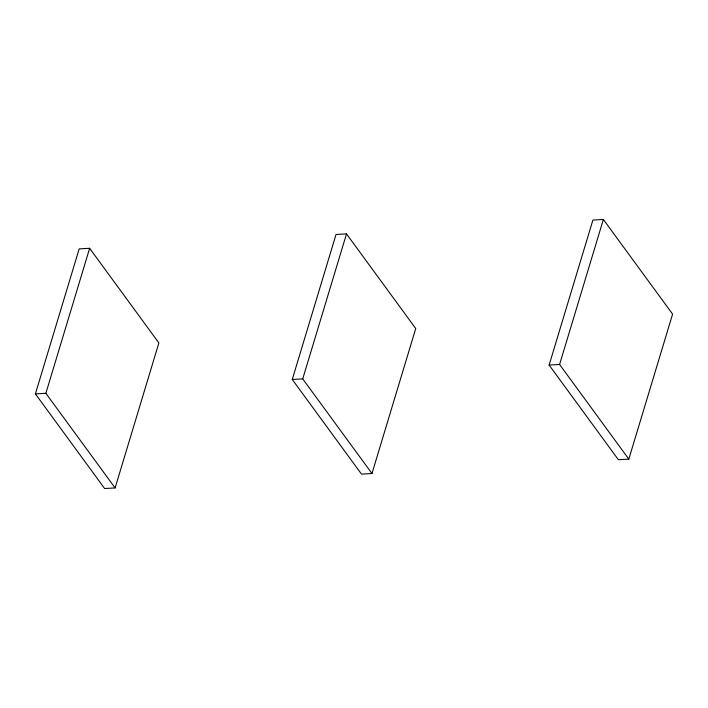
<?xml version="1.0" encoding="UTF-8"?>
<svg xmlns="http://www.w3.org/2000/svg" width="708" height="708" viewBox="0 0 708 708"><rect width="100%" height="100%" fill="white"/><g stroke="black" fill="none" stroke-linecap="round" stroke-linejoin="round"><path stroke-width="1.06" d="M35.4 393.878L79.181 248.88L89.642 248.296L158.875 342.938L115.103 487.936L104.634 488.529L35.4 393.878L45.861 393.294L115.103 487.936M45.861 393.294L89.642 248.296M292.262 379.47L336.034 234.472L346.504 233.879L415.738 328.53L371.966 473.528L361.496 474.121L292.262 379.47L302.723 378.886L371.966 473.528M302.723 378.886L346.504 233.879M549.125 365.062L592.897 220.064L603.366 219.471L672.6 314.122L628.819 459.12L618.358 459.704L549.125 365.062L559.585 364.478L628.819 459.12M559.585 364.478L603.366 219.471"/></g></svg>
